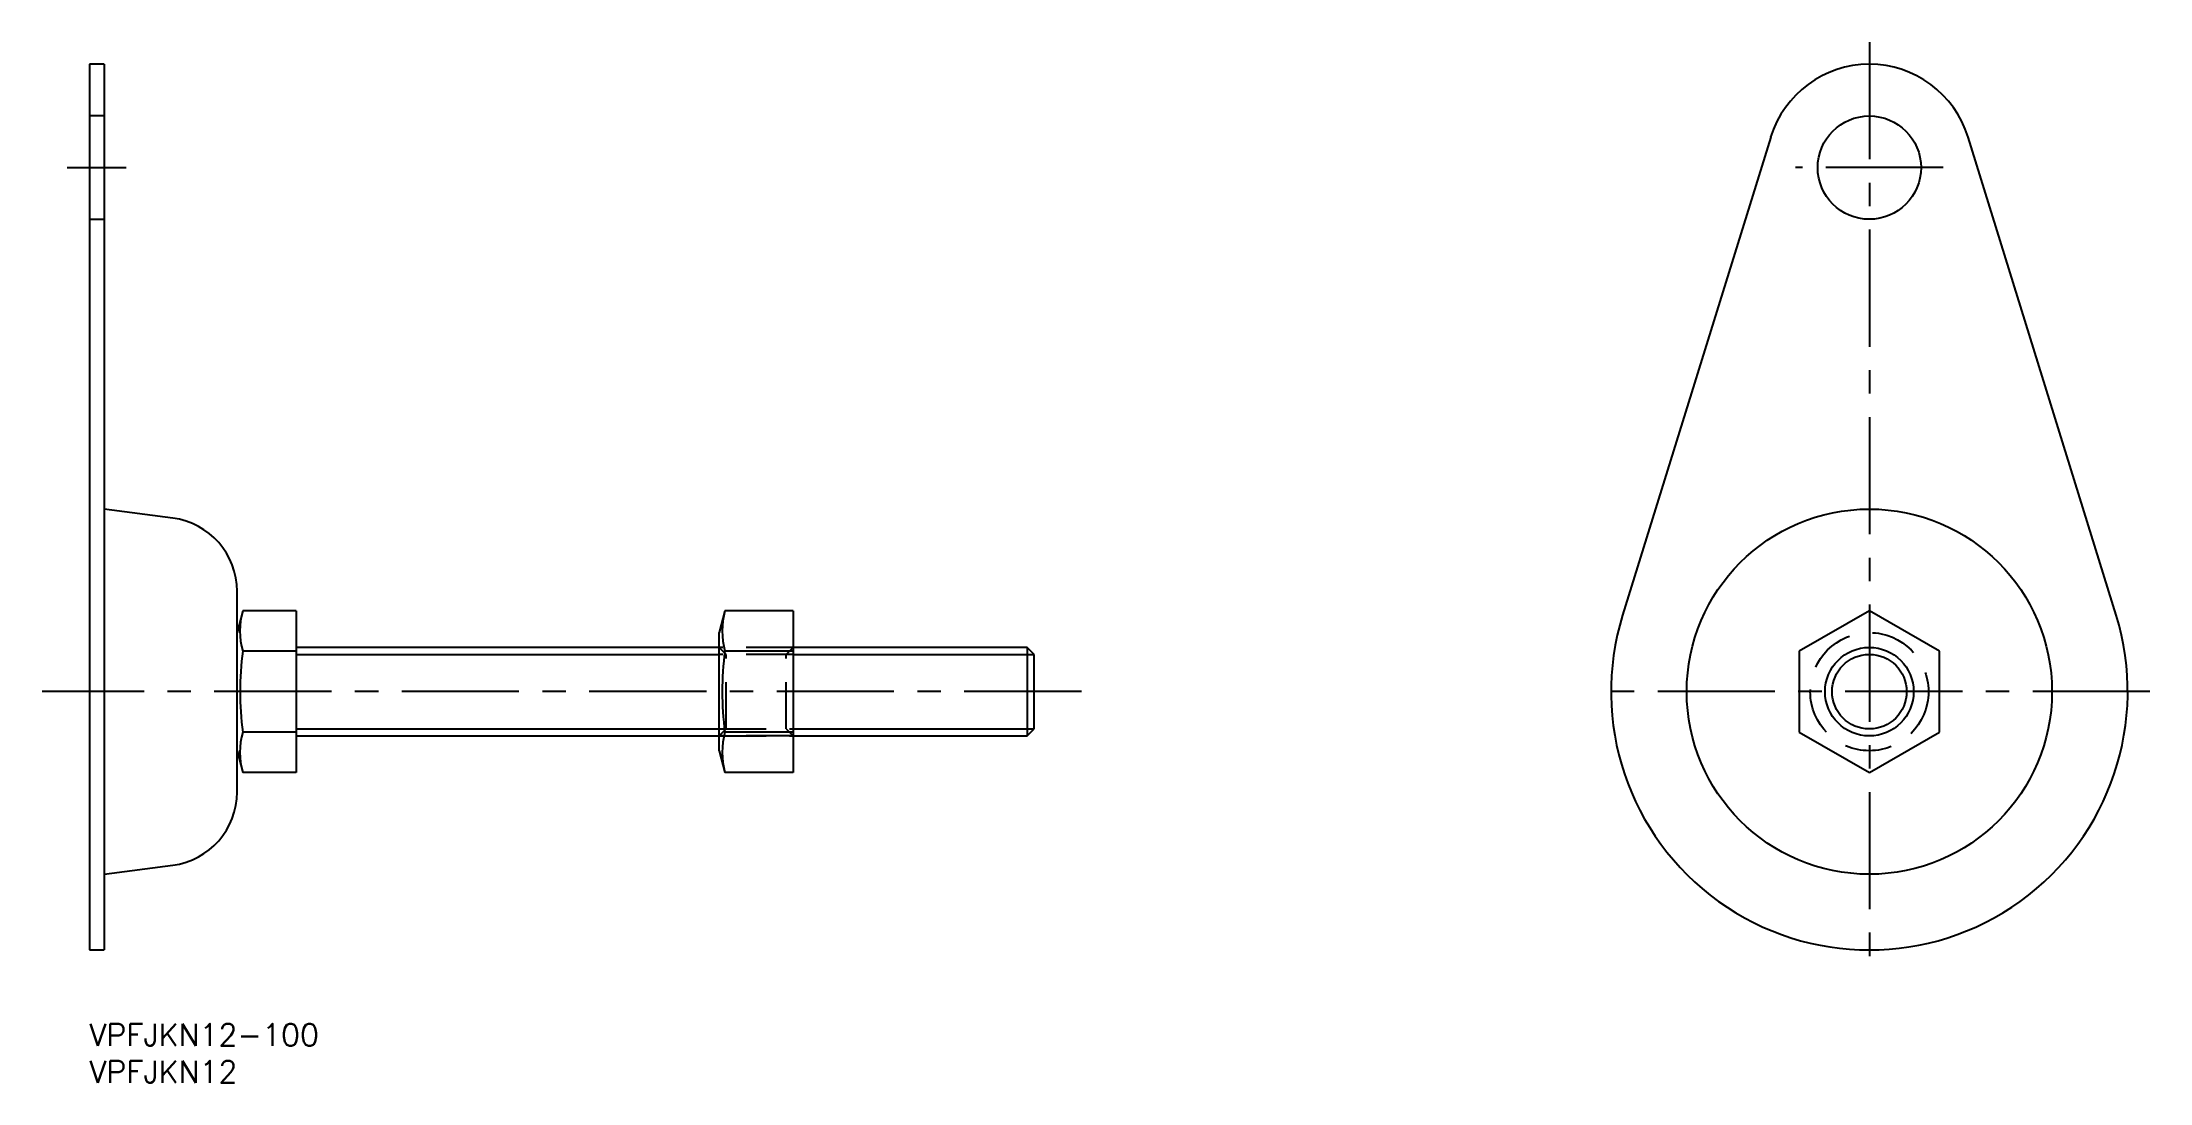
# Model space of a CAD drawing. Extents: x -6 to 279, y -8 to 133.
import ezdxf

# ---------------------------------------------------------------- set-up
doc = ezdxf.new("R2010")
doc.units = 0
doc.header["$LTSCALE"] = 0.5
doc.linetypes.add('CENTER', pattern=[50.8, 31.75, -6.35, 6.35, -6.35])
doc.linetypes.add('DASHED', pattern=[19.05, 12.7, -6.35])
for name, color, linetype in [('MSM_CENTER', 1, 'CENTER'), ('MSM_CONTINUOUS', 7, 'CONTINUOUS'), ('MSM_DASHED', 4, 'DASHED'), ('MSM_NARROW', 5, 'CONTINUOUS'), ('MSM_PART_NUMBER', 7, 'CONTINUOUS')]:
    doc.layers.add(name, color=color, linetype=linetype)
doc.styles.get("Standard").update_dxf_attribs({"font": 'txt.shx', "height": 3, "bigfont": 'bigfont.shx'})

msp = doc.modelspace()

# ---------------------------------------------------------------- linework, layer by layer
at = {"layer": 'MSM_CENTER'}
for p, q in [((241.15, 133), (241.15, 7)), ((-3, 116), (5, 116)), ((251.15, 116), (231.15, 116)), ((134.4, 45), (-6.4, 45)), ((279.15, 45), (203.15, 45))]:
    msp.add_line(p, q, dxfattribs=at)
at = {"layer": 'MSM_CONTINUOUS'}
for p, q in [((2, 130), (0, 130)), ((0, 130), (0, 10)), ((2, 130), (2, 10)), ((227.78, 120.14), (207.72, 55.35)), ((274.58, 55.35), (254.52, 120.14)), ((11.31, 68.51), (2, 69.74)), ((20, 31.4), (20, 58.6)), ((20.77, 55.97), (20, 53)), ((28, 55.97), (20.77, 55.97)), ((28, 55.97), (28, 34.03)), ((86.1, 55.97), (85.33, 53)), ((95.33, 55.97), (86.1, 55.97)), ((95.33, 55.97), (95.33, 34.03)), ((241.15, 55.97), (231.65, 50.48)), ((250.65, 50.48), (241.15, 55.97)), ((85.33, 37), (85.33, 53)), ((28, 50.48), (20.77, 50.48)), ((85.33, 51), (28, 51)), ((95.33, 50.48), (86.1, 50.48)), ((127.05, 51), (95.33, 51)), ((127.05, 51), (127.05, 39)), ((128, 50.05), (127.05, 51)), ((128, 39.95), (128, 50.05)), ((231.65, 50.48), (231.65, 39.52)), ((250.65, 39.52), (250.65, 50.48)), ((28, 39.52), (20.77, 39.52)), ((28, 39), (85.33, 39)), ((95.33, 39.52), (86.1, 39.52)), ((95.33, 39), (127.05, 39)), ((127.05, 39), (128, 39.95)), ((231.65, 39.52), (241.15, 34.03)), ((241.15, 34.03), (250.65, 39.52)), ((20, 37), (20.77, 34.03)), ((85.33, 37), (86.1, 34.03)), ((28, 34.03), (20.77, 34.03)), ((95.33, 34.03), (86.1, 34.03)), ((2, 20.26), (11.31, 21.49)), ((0, 10), (2, 10))]:
    msp.add_line(p, q, dxfattribs=at)
for centre, radius in [((241.15, 116), 7), ((241.15, 45), 24.74), ((241.15, 45), 6)]:
    msp.add_circle(centre, radius, dxfattribs=at)
for centre, radius, start, end in [((241.15, 116), 14, 17.204, 162.796), ((10, 58.6), 10, 0, 82.5), ((30.49, 53.23), 10.1, 164.2524, 195.7476), ((95.83, 53.23), 10.1, 164.2524, 195.7476), ((241.15, 45), 35, 162.796, 17.204), ((61.93, 45), 41.52, 172.4095, 187.5905), ((127.26, 45), 41.52, 172.4095, 187.5905), ((30.49, 36.77), 10.1, 164.2524, 195.7476), ((95.83, 36.77), 10.1, 164.2524, 195.7476), ((10, 31.4), 10, 277.5, 0)]:
    msp.add_arc(centre, radius, start, end, dxfattribs=at)
at = {"layer": 'MSM_DASHED'}
for p, q in [((2, 123), (0, 123)), ((0, 109), (2, 109)), ((95.33, 51), (85.33, 51)), ((86.28, 50.05), (85.33, 51)), ((95.33, 51), (85.33, 51)), ((95.33, 50.05), (85.33, 50.05)), ((86.28, 39.95), (86.28, 50.05)), ((95.33, 51), (94.39, 50.05)), ((94.39, 39.95), (94.39, 50.05)), ((85.33, 39.95), (95.33, 39.95)), ((85.33, 39), (86.28, 39.95)), ((85.33, 39), (95.33, 39)), ((95.33, 39), (85.33, 39)), ((94.39, 39.95), (95.33, 39))]:
    msp.add_line(p, q, dxfattribs=at)
msp.add_circle((241.15, 45), 8, dxfattribs=at)
at = {"layer": 'MSM_NARROW'}
for p, q in [((28, 50.05), (85.33, 50.05)), ((95.33, 50.05), (128, 50.05)), ((28, 39.95), (85.33, 39.95)), ((95.33, 39.95), (128, 39.95))]:
    msp.add_line(p, q, dxfattribs=at)
msp.add_circle((241.15, 45), 5.05, dxfattribs=at)

# ---------------------------------------------------------------- texts
at = {"layer": 'MSM_PART_NUMBER'}
for s, p in [('VPFJKN12-100', (0, -3)), ('VPFJKN12', (0, -8))]:
    msp.add_text(s, height=3, dxfattribs=at).set_placement(p)

doc.saveas('drawing.dxf')
